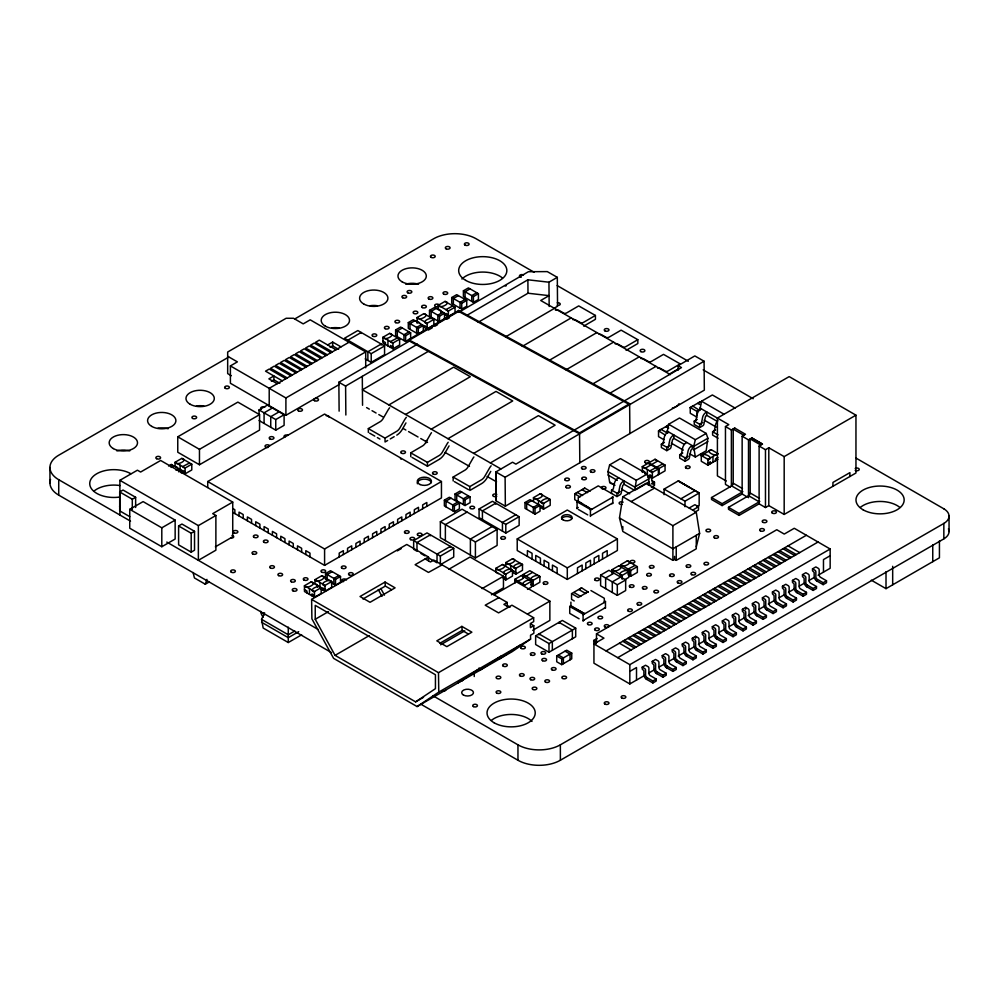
<?xml version="1.0" encoding="UTF-8"?>
<svg xmlns="http://www.w3.org/2000/svg" width="999" height="999" viewBox="0 0 999 999"><rect width="100%" height="100%" fill="white"/><g stroke="black" fill="none" stroke-linecap="round" stroke-linejoin="round"><path stroke-width="1.5" d="M696.278 535.314L696.278 548.813L676.236 560.377L674.562 559.403L672.901 560.364L622.827 531.456L619.48 517.969L622.827 496.765L646.191 483.266L696.266 512.187L699.612 533.391L696.266 546.878M648.301 485.277L648.863 478.846L647.19 474.026L620.479 458.603L609.627 464.872L607.966 471.615L609.627 482.217L614.972 485.302M666.97 433.266L668.643 424.275L679.495 418.007L706.206 433.429L707.866 438.249L706.206 450.774L695.354 457.043L690.009 453.958M618.369 493.806L619.967 485.989A5.245 3.034 -60 0 1 623.026 481.506L624.025 480.894L624.025 484.265L634.677 490.409L636.338 480.294L647.19 474.026M663.099 443.131L664.36 436.95A5.245 3.034 -60 0 1 667.419 432.467L668.431 431.868M668.194 447.902L669.792 440.084A5.245 3.034 -60 0 1 672.851 435.601L673.863 434.99L673.863 438.374L672.514 439.722L670.991 447.227A1.611 0.937 -60 0 1 669.892 448.851L666.783 450.649L661.35 447.515L661.35 444.143L664.385 442.395M681.131 455.369L682.729 447.552A5.245 3.034 -60 0 1 685.789 443.069L686.8 442.47M686.55 458.504L688.149 450.686A5.245 3.034 -60 0 1 691.208 446.203L692.22 445.591L692.22 448.976L690.921 450.212L689.36 457.829A1.611 0.937 -60 0 1 688.249 459.453L685.139 461.251L679.72 458.116L679.72 454.745L682.754 452.997M695.978 420.104L697.252 413.911A5.245 3.034 -60 0 1 700.311 409.428L701.323 408.828M701.073 424.862L702.672 417.045A5.245 3.034 -60 0 1 705.731 412.562L706.743 411.963L706.743 415.334L705.444 416.571L703.883 424.2A1.611 0.937 -60 0 1 702.772 425.811L699.662 427.609L694.243 424.475L694.243 421.103L697.277 419.355M714.347 430.706L715.609 424.513A5.245 3.034 -60 0 1 717.881 420.691M699.862 410.227L701.523 401.236L712.374 394.967L735.089 408.079M706.206 433.429L695.354 439.697L693.681 446.441L695.354 457.043M193.094 572.552L194.43 577.946L205.27 584.215L206.943 579.395M301.648 634.815L288.274 642.532L263.162 628.034L261.563 619.355L264.598 612.787M405.956 422.914L402.397 429.17A11.289 6.556 -60.2 0 1 396.778 435.152M449.063 445.904L444.792 453.396A11.289 6.556 -60.2 0 1 439.697 459.065M490.759 471.391L487.2 477.634A11.289 6.556 -60.2 0 1 481.58 483.628L469.855 490.459L469.817 486.6L453.134 477.06L465.147 470.042A6.568 3.809 -60.2 0 0 467.894 467.12L472.864 458.454A12.962 7.517 -60.2 0 1 473.888 456.955M415.621 701.86L435.439 688.661L435.439 674.75L315.234 605.357L315.234 619.268L335.065 655.356L415.621 701.86L423.539 697.29M428.471 560.864L428.471 557.005L406.768 544.467L311.613 599.412L311.9 618.856L333.604 658.366L417.07 706.555L438.773 692.107L530.594 639.098L530.531 635.202L533.878 633.279L533.766 625.686L530.594 623.863M457.967 682.941L479.67 668.493M501.373 655.956L479.67 670.416L478.946 668.069M498.876 659.328L520.579 644.879M530.594 639.098L512.225 651.623L417.07 706.555M408.579 340.609L458.653 311.413L629.632 404.645L629.632 403.683L458.653 310.452L408.579 339.648L408.579 340.609L579.557 433.841L579.545 432.879L629.632 403.683L629.894 433.554M339.123 411.151L338.861 382.242L408.591 341.583L408.579 339.648L579.545 432.879L579.807 462.762M428.359 330.057L432.317 327.747M434.952 326.211L437.587 324.675M446.815 319.293L449.45 317.757M338.861 382.242L345.604 386.089L417.495 344.168M467.307 315.122L527.884 279.795L548.951 282.205L557.305 277.335L557.554 306.243L553.97 308.329M428.384 351.323L362.412 389.797L500.861 468.918M478.196 322.277L527.996 293.231L549.063 295.642L540.721 300.499L670.379 374.613M388.886 404.92L453.621 367.17L470.317 376.71L405.569 414.46M505.581 336.863L554.47 308.354M368.356 432.455L368.331 428.596L380.344 421.566A6.568 3.809 -60.2 0 0 383.092 418.643L388.062 409.99A12.962 7.517 -60.2 0 1 389.635 407.779M522.277 346.403L571.153 317.907M368.331 428.596L385.027 438.136L397.04 431.106A6.568 3.809 -60.2 0 0 399.787 428.184L404.745 419.53A12.962 7.517 -60.2 0 1 406.331 417.32M583.716 326.136L595.441 319.305L595.404 315.447L583.379 322.44A6.568 3.809 -60.2 0 1 580.619 322.727L575.549 319.917A12.962 7.517 -60.2 0 0 572.764 319.63M387.662 440.472L385.052 441.995L385.027 438.136M390.259 438.948L394.168 436.675M431.281 429.158L496.016 391.408L512.712 400.949L447.977 438.698M549.3 360.327L596.865 332.592M410.764 456.68L410.726 452.834L422.752 445.804A6.568 3.809 -60.2 0 0 425.499 442.882L430.457 434.228A12.962 7.517 -60.2 0 1 431.481 432.717M565.996 369.867L613.561 342.133M410.726 452.834L427.422 462.375L439.448 455.344A6.568 3.809 -60.2 0 0 442.195 452.422L447.152 443.768A12.962 7.517 -60.2 0 1 448.176 442.257M626.123 350.374L637.837 343.531L637.812 339.685L625.786 346.678A6.568 3.809 -60.2 0 1 623.014 346.965L617.956 344.156A12.962 7.517 -60.2 0 0 615.172 343.868M412.05 457.417L427.46 466.221L439.173 459.39M473.688 453.384L538.424 415.634L555.119 425.174L490.372 462.937M593.031 383.791L639.273 356.83M609.715 393.331L655.956 366.371M469.817 486.6L481.843 479.582A6.568 3.809 -60.2 0 0 484.59 476.66L489.547 467.994A12.962 7.517 -60.2 0 1 491.133 465.784M678.121 365.671L694.817 355.931L704.083 361.226L704.332 390.147L505.357 506.181L496.091 500.874L495.841 471.965L512.537 462.225L515.884 464.135L681.468 367.582L678.121 365.671L678.159 370.154M668.518 374.6L678.933 368.531M496.178 500.924L495.929 472.015L505.107 477.26L704.083 361.226M228.671 357.105L58.729 455.219A29.982 17.308 0 0 0 58.729 479.707L58.729 495.129L331.568 652.647M294.755 318.956L433.678 238.749A29.982 17.308 0 0 1 476.086 238.749L534.203 272.302M339.111 384.59L285.901 415.309L230.394 383.266L230.394 365.921L237.387 361.875L227.672 356.268M327.647 344.942L332.655 342.058L340.996 346.878M271.378 381.281L273.888 379.832L279.845 383.279M330.145 347.352L332.655 345.916L338.611 349.35M177.76 436.813L237.862 402.11L259.565 414.647L259.565 430.07L199.463 464.76L177.76 452.235L177.76 436.813L199.463 449.338L259.565 414.647M349.013 342.245L269.206 388.324L269.206 405.669M119.892 515.022L119.892 480.319L137.425 470.192L140.609 472.04L160.652 460.477L232.73 502.085L232.73 536.788L215.372 546.815M382.929 337.25L389.61 333.391L399.625 339.173L399.625 344.955L392.944 348.813L382.929 343.032L382.929 337.25L392.944 343.032L399.625 339.173M395.616 329.92L400.624 327.035L410.639 332.817L410.639 338.599L405.631 341.496L395.616 335.714L395.616 329.92L405.631 335.714L410.639 332.817M408.304 322.602L413.311 319.705L423.326 325.487L423.326 331.268L418.319 334.166L408.304 328.384L408.304 322.602L418.319 328.384L423.326 325.487M417.145 323.276L417.145 317.495L423.826 313.636L433.841 319.418L433.841 325.199L427.172 329.058L424.662 327.61L424.662 325.686L427.172 327.135M429.508 310.364L434.515 307.467L444.53 313.249L444.53 319.031L439.523 321.928L429.508 316.146L429.508 310.364L439.523 316.146L444.53 313.249M440.859 312.475L440.859 310.552L438.349 309.103L438.349 305.257L445.03 301.398L455.044 307.18L455.044 312.962M451.71 297.54L456.718 294.655L466.733 300.437L466.733 306.218L461.725 309.103L451.71 303.321L451.71 297.54L461.725 303.321L466.733 300.437M463.399 290.796L468.406 287.899L478.421 293.681L478.421 299.463L473.414 302.36L463.399 296.578L463.399 290.796L473.414 296.578L478.421 293.681M259.053 414.46L259.053 409.927L267.407 405.107L284.103 414.735L284.103 425.337L275.749 430.157L259.053 420.529M402.297 327.997L397.29 330.894L397.29 336.675M414.985 320.667L409.977 323.564L409.977 329.345M436.176 308.429L431.168 311.326L431.168 317.108M458.379 295.617L453.371 298.501L453.371 304.283M470.067 288.861L465.059 291.758L465.059 297.54M129.783 516.67L119.705 510.864L119.705 491.958L123.052 490.034L135.639 497.302L135.639 507.48M230.394 365.921L285.901 397.964L365.709 351.885L365.709 367.782M168.581 466.021L171.254 464.473L181.269 470.254L181.269 472.952M177.597 469.48L177.597 467.557L175.087 466.108L175.087 462.262L181.768 458.404L191.783 464.185L191.783 469.967L185.102 473.826L180.095 470.929M272.415 407.992L264.073 412.812L264.073 423.414M171.079 467.457L173.751 466.308L171.254 464.473M384.565 345.966L357.854 330.544L344.505 338.249L371.216 353.671L384.565 345.966L384.565 354.633L371.216 362.35L365.197 358.878M408.966 331.855L403.958 334.74L403.958 340.522M421.653 324.525L416.645 327.422L416.645 333.204M442.857 312.287L437.849 315.185L437.849 320.966M465.059 299.463L460.052 302.36L460.052 308.142M476.748 292.719L471.74 295.617L471.74 301.398M417.145 317.495L427.172 323.276L433.841 319.418M438.349 305.257L448.364 311.039L455.044 307.18M176.086 470.354L178.759 468.806L181.269 470.641M279.096 411.85L270.741 416.67L270.741 427.272M178.596 471.803L181.269 470.254M175.087 462.262L185.102 468.044L191.783 464.185M119.705 491.958L132.293 499.225L135.639 497.302M449.7 316.046L453.708 313.736M259.053 409.927L275.749 419.555L284.103 414.735M129.745 509.328L143.107 501.61L175.15 520.117L175.15 539.023L161.801 546.728L129.745 528.221L129.745 509.328L161.801 527.822L175.15 520.117M207.73 487.487L207.73 481.53L324.588 414.061L441.446 481.53L441.446 497.914L324.588 565.372L232.767 512.362M178.609 525.961L181.943 524.038L194.53 531.306L194.53 550.199L191.196 552.135L178.609 544.867L178.609 525.961L191.196 533.229L194.53 531.306M232.73 502.085L212.7 513.661L215.884 515.496L215.884 550.199L198.364 560.314L198.364 525.611L119.892 480.319M198.364 525.611L215.884 515.496M205.27 584.215L209.278 581.905M207.73 481.53L324.588 548.988L441.446 481.53M444.368 500.137L449.375 497.24L459.39 503.021L459.39 508.803L454.383 511.7L444.368 505.919L444.368 500.137L454.383 505.919L459.39 503.021M455.044 493.968L460.052 491.071L470.067 496.853L470.067 502.647L465.059 505.531L455.044 499.75L455.044 493.968L465.059 499.75L470.067 496.853M451.036 498.201L446.029 501.098L446.029 506.88M461.725 492.045L456.718 494.93L456.718 500.711M304.47 585.726L311.139 581.868L321.166 587.649L321.166 593.431L314.485 597.29L304.47 591.508L304.47 585.726L314.485 591.508L321.166 587.649M317.482 586.875L317.482 584.952L314.985 583.503L314.985 579.645L321.666 575.799L331.68 581.58L331.68 587.362L325 591.221L319.992 588.324L319.992 582.542M325.499 579.358L325.499 573.576L330.507 570.691L340.522 576.473L340.522 582.255L335.514 585.139L331.181 582.642M332.18 571.653L327.173 574.537L327.173 580.319M457.717 502.06L452.709 504.957L452.709 510.739M468.406 495.891L463.399 498.788L463.399 504.57M338.861 575.511L333.853 578.396L333.853 584.178M314.985 579.645L325 585.426L331.68 581.58M325.499 573.576L335.514 579.358L340.522 576.473M440.359 521.728L462.062 509.19L497.115 529.433L497.115 545.429L475.412 557.966L440.359 537.724L440.359 521.728L475.412 541.97L497.115 529.433M413.648 540.621L427.01 532.904L453.721 548.326L453.721 557.005L440.359 564.71L440.359 556.043L413.648 540.621L413.648 549.288L416.983 551.223L416.983 542.544L430.344 534.84L430.344 535.801M397.315 550.874L401.311 548.563M467.07 512.087L445.367 524.612L445.367 540.621M479.083 508.966L492.432 501.261L519.143 516.683L519.143 525.349L505.794 533.066L479.083 517.644L479.083 508.966L505.794 524.388L519.143 516.683M294.792 631.018L288.274 634.777L261.563 619.355M315.234 619.268L328.434 611.65M298.701 631.643L288.274 637.674L261.563 622.252M385.065 582.067L360.027 596.515L370.042 602.297L395.08 587.849L385.065 582.067L385.352 586.088L391.608 589.697M428.471 557.005L415.122 564.71L428.471 572.427L442.107 564.885M524.999 502.547L530.007 499.65L540.022 505.432L540.022 511.213L535.014 514.11L524.999 508.329L524.999 502.547L535.014 508.329L540.022 505.432M533.503 501.486L533.503 497.627L540.184 493.768L550.199 499.562L550.199 505.344L543.518 509.19L541.021 507.754L541.021 505.819L543.518 507.267M696.94 417.145L690.259 413.299L690.259 407.517L700.274 401.735L697.777 403.559L700.449 404.72M690.259 407.892L692.769 406.069L699.45 410.302M531.668 500.611L526.66 503.508L526.66 509.29M362.949 599.013L385.352 586.088M440.359 556.043L453.721 548.326M492.107 526.548L470.404 539.073L470.404 555.069M663.885 439.71L658.541 436.625L658.541 430.831L668.556 425.05L666.058 426.885L668.731 428.047M658.541 431.218L661.051 429.395L667.732 433.241M515.809 514.747L502.447 522.465L502.447 531.131M690.259 407.517L696.94 411.363L699.45 409.927M538.349 504.47L533.341 507.367L533.341 513.149M533.503 497.627L543.518 503.409L550.199 499.562M578.746 501.973L574.737 499.65L574.737 493.868L584.752 488.086L590.097 491.171M574.737 494.255L577.247 492.42L582.592 495.504M694.243 421.103L699.662 424.238L702.697 422.49M448.701 569.343L470.067 557.005L503.459 576.273L503.459 587.837L491.433 594.78M661.35 444.143L666.783 447.277L669.805 445.529M726.261 481.006L717.407 475.886L717.407 418.057L789.185 376.611L855.956 415.172L855.956 473.002L784.178 514.435L768.805 505.606L765.471 507.529L759.115 503.858L759.115 446.029L762.449 444.068L751.847 437.949L748.513 439.872L742.145 436.201L742.145 494.03L747.24 496.965M577.072 508.716L577.072 501.773L578.246 501.098L591.608 509.39M618.606 477.759L617.594 478.371A5.245 3.034 -60 0 0 614.535 482.854L613.274 489.035L611.525 490.047L611.525 493.419M577.072 502.347L578.246 501.673L578.246 497.44L598.276 485.876L616.957 496.553L620.067 494.755A1.611 0.937 -60 0 0 621.166 493.131L622.727 485.514L624.025 484.265M642.357 472.377L642.357 466.595L655.044 459.265L665.059 465.047L665.059 470.841L652.372 478.159L647.364 475.274L647.364 469.48M517.22 538.936L567.295 510.027L617.382 538.936L617.382 550.499L567.295 579.42L517.22 550.499L517.22 538.936L567.295 567.857L617.382 538.936M577.072 508.129L578.246 507.455M718.031 438.211L712.599 435.077L712.599 431.705L715.634 429.957M730.194 487.137L725.461 484.39L725.461 426.561L728.795 424.637L717.407 418.057M707.866 438.249L693.681 446.441L666.97 431.019M335.065 655.356L369.23 635.626M642.357 466.595L652.372 472.377L665.059 465.047M611.525 490.047L616.957 493.181L619.979 491.421M577.072 501.773L590.434 509.49L591.608 508.803M693.681 449.812L707.866 441.62M590.434 510.064L612.799 497.152M725.461 426.561L731.38 429.982L734.727 428.059L745.491 434.278L742.145 436.201M742.482 493.843L722.115 505.594L711.513 499.475L711.513 497.552L731.643 485.926A2.223 1.286 -60 0 0 733.216 483.204L733.216 429.12L734.889 428.159M648.863 478.846L634.677 487.037L607.966 471.615M679.72 454.745L685.139 457.879L688.174 456.131M498.289 573.676L495.779 572.227L495.779 568.369L502.46 564.522L512.475 570.304L512.475 576.086L505.794 579.944L503.296 578.496L503.296 576.56L505.794 578.009M505.794 566.445L505.794 562.587L512.475 558.741L522.489 564.522L522.489 570.304L515.809 574.15L513.311 572.714L513.311 570.779L515.809 572.227M590.434 515.846L612.799 502.934M635.963 489.672L648.863 482.217M651.448 483.866L654.482 482.105L654.482 485.489L651.373 487.275M701.286 455.507L711.3 449.725L717.981 453.583L707.954 459.365L701.286 455.507L701.286 461.288L707.954 465.147L717.981 459.365M701.286 455.894C703.046 451.623 715.409 458.341 707.954 459.752M631.168 501.573L654.532 488.086M495.779 568.369L505.794 574.15L512.475 570.304M505.794 562.587L515.809 568.369L522.489 564.522M482.092 588.611L503.459 576.273M717.981 453.971C715.896 457.392 704.108 451.011 711.3 449.725M707.954 463.224L710.464 461.775L710.464 463.698M717.981 457.442L715.471 458.878L715.471 460.814M664.085 494.68L664.085 489.11L678.259 480.906L699.163 492.994L699.163 505.531L697.04 506.755M514.81 583.216L514.81 579.358L521.49 575.511L531.505 581.293L531.505 587.075L527.497 589.385M523.151 578.396L523.151 574.537L529.832 570.691L539.847 576.473L539.847 582.255L533.179 586.113L530.669 584.665M494.08 594.805L516.483 581.868L549.862 601.148L549.862 620.416L532.729 630.307M514.81 579.358L524.825 585.139L531.505 581.293M523.151 574.537L533.179 580.319L539.847 576.473M759.115 446.029L765.471 449.7L768.805 447.777L784.178 456.605L855.956 415.172M680.881 498.801L695.054 490.621M461.863 626.398L436.825 640.859L446.84 646.64L471.878 632.18L461.863 626.398L462.15 630.419L468.406 634.028M507.217 606.318L507.217 602.472L503.883 604.395L508.603 607.117M664.085 489.11L685.002 501.186L699.163 492.994L678.259 480.919L688.686 486.95M439.735 643.356L462.15 630.419M440.621 644.78L464.747 630.844M689.248 507.967L694.917 504.695L698.488 506.755L698.488 510.039L695.092 512M692.819 510.027L698.488 506.755M622.827 496.765L672.901 525.674L696.266 512.187M527.46 614.073L549.862 601.148M711.513 497.552L722.115 503.671L742.245 492.045A2.223 1.286 -60 0 0 742.844 491.558M600.611 575.124L608.965 570.304L625.661 579.944L625.661 590.546L617.307 595.354L600.611 585.726L600.611 575.124L617.307 584.752L625.661 579.944M612.137 573.476L612.137 569.63L618.818 565.771L628.833 571.553L628.833 577.335L624.825 579.645M620.654 567.407L620.654 564.71L627.322 560.851L637.35 566.633L637.35 572.427L630.669 576.273L628.159 574.825L628.159 572.902L630.669 574.35M574.238 600.948L571.565 599.412L571.565 593.631L581.58 587.837L588.261 592.082M311.613 599.412L438.486 672.664L533.641 617.719L533.703 621.615L530.369 623.538L530.419 627.622L533.766 625.686M613.973 573.189L605.631 578.009L605.631 588.611M759.44 503.633L739.073 515.384L728.483 509.265L728.483 507.342L748.613 495.716A2.223 1.286 -60 0 0 750.174 492.994L750.174 438.911L760.776 445.03M571.565 593.631L578.246 597.477L588.261 591.695M612.137 569.63L622.152 575.412L628.833 571.553M620.654 564.71L630.669 570.491L637.35 566.633M579.083 618.781L569.73 613.386L569.73 606.443L570.904 605.769L584.253 613.486L570.904 606.343L569.73 607.017M620.654 577.047L612.3 581.868L612.3 592.469M699.612 533.391L672.901 548.813L619.48 517.969M728.483 507.342L739.073 513.461L759.215 501.835A2.223 1.286 -60 0 0 759.814 501.361M535.639 635.851L562.35 620.429L575.711 628.146L575.711 636.813L549 652.235L535.639 644.53L535.639 635.851L549 643.556L575.711 628.146M569.73 606.443L583.091 614.16L584.253 613.486M604.295 601.91L605.456 601.236L605.456 608.179L604.295 608.279M583.091 614.735L605.456 601.823M583.091 620.516L605.456 607.604M556.718 655.981L566.733 650.199L571.74 653.096L571.74 658.878L561.725 664.66L556.718 661.763L556.718 655.981L561.725 658.878L571.74 653.096M596.478 642.732L596.478 633.841L776.772 529.745L784.252 534.065L794.267 528.284L830.157 549L830.157 568.281L818.106 575.237M596.153 643.793L593.718 642.382L593.718 640.446L597.052 638.523M644.58 675.424L629.832 683.94L593.943 663.211L593.943 643.93L603.958 638.149L596.478 633.841M606.043 650.923L806.368 535.264M617.732 657.667L818.056 542.007M593.943 643.93L629.832 664.66L830.157 549M629.832 671.39L636.513 667.532L636.513 680.082M830.157 555.731L823.476 559.59L823.476 572.127M646.778 679.42L646.053 678.97A3.684 2.123 60 0 1 643.893 674.762L643.868 670.741L642.22 669.08L642.22 667.157L645.566 665.222L647.976 666.62A1.311 0.762 60 0 1 648.9 668.231L648.9 673.164A2.11 1.224 60 0 0 650.024 675.486L656.231 679.095L656.231 681.018L652.896 682.954L646.278 679.133M656.793 673.638L656.068 673.189A3.684 2.123 60 0 1 653.908 668.98L653.883 664.959L652.247 663.299L652.247 661.375L655.581 659.44L657.991 660.839A1.311 0.762 60 0 1 658.915 662.437L658.915 667.382A2.11 1.224 60 0 0 660.039 669.705L666.246 673.314L666.246 675.237L662.911 677.172L656.293 673.351M666.808 667.856L666.083 667.407A3.684 2.123 60 0 1 663.923 663.199L663.898 659.178L662.262 657.517L662.262 655.581L665.596 653.658L668.006 655.057A1.311 0.762 60 0 1 668.93 656.655L668.93 661.6A2.11 1.224 60 0 0 670.054 663.923L676.261 667.532L676.261 669.455L672.926 671.378L666.308 667.569M676.822 662.075L676.098 661.625A3.684 2.123 60 0 1 673.938 657.417L673.913 653.396L672.277 651.735L672.277 649.8L675.611 647.876L678.021 649.263A1.311 0.762 60 0 1 678.958 650.873L678.958 655.819A2.11 1.224 60 0 0 680.069 658.141L686.276 661.75L686.276 663.673L682.941 665.596L676.323 661.788M686.85 656.293L686.113 655.844A3.684 2.123 60 0 1 683.965 651.635L683.928 647.614L682.292 645.953L682.292 644.018L685.626 642.095L688.036 643.481A1.311 0.762 60 0 1 688.973 645.092L688.973 650.037A2.11 1.224 60 0 0 690.084 652.347L696.291 655.968L696.291 657.891L692.956 659.815L686.338 656.006M696.865 650.511L696.141 650.062A3.684 2.123 60 0 1 693.98 645.854L693.943 641.833L692.307 640.172L692.307 638.236L695.641 636.313L698.051 637.699A1.311 0.762 60 0 1 698.988 639.31L698.988 644.255A2.11 1.224 60 0 0 700.099 646.565L706.318 650.174L706.318 652.11L702.971 654.033L696.365 650.212M706.88 644.717L706.156 644.28A3.684 2.123 60 0 1 703.995 640.072L703.97 636.051L702.322 634.377L702.322 632.454L705.656 630.531L708.066 631.917A1.311 0.762 60 0 1 709.003 633.528L709.003 638.473A2.11 1.224 60 0 0 710.127 640.784L716.333 644.392L716.333 646.328L712.986 648.251L706.38 644.43M716.895 638.935L716.171 638.498A3.684 2.123 60 0 1 714.01 634.29L713.985 630.257L712.337 628.596L712.337 626.673L715.684 624.75L718.094 626.136A1.311 0.762 60 0 1 719.018 627.747L719.018 632.679A2.11 1.224 60 0 0 720.142 635.002L726.348 638.611L726.348 640.546L723.001 642.469L716.395 638.648M726.91 633.154L726.186 632.717A3.684 2.123 60 0 1 724.025 628.508L724 624.475L722.352 622.814L722.352 620.891L725.699 618.968L728.109 620.354A1.311 0.762 60 0 1 729.033 621.965L729.033 626.897A2.11 1.224 60 0 0 730.157 629.22L736.363 632.829L736.363 634.765L733.029 636.688L726.41 632.866M736.925 627.372L736.201 626.922A3.684 2.123 60 0 1 734.04 622.727L734.015 618.693L732.367 617.032L732.367 615.109L735.714 613.174L738.124 614.572A1.311 0.762 60 0 1 739.048 616.183L739.048 621.116A2.11 1.224 60 0 0 740.172 623.438L746.378 627.047L746.378 628.97L743.044 630.906L736.425 627.085M746.94 621.59L746.216 621.141A3.684 2.123 60 0 1 744.055 616.932L744.03 612.911L742.394 611.251L742.394 609.328L745.729 607.392L748.139 608.791A1.311 0.762 60 0 1 749.063 610.401L749.063 615.334A2.11 1.224 60 0 0 750.187 617.657L756.393 621.266L756.393 623.189L753.059 625.124L746.44 621.303M756.955 615.809L756.231 615.359A3.684 2.123 60 0 1 754.07 611.151L754.045 607.13L752.409 605.469L752.409 603.546L755.744 601.61L758.154 603.009A1.311 0.762 60 0 1 759.078 604.62L759.078 609.552A2.11 1.224 60 0 0 760.202 611.875L766.408 615.484L766.408 617.407L763.074 619.343L756.455 615.521M766.97 610.027L766.245 609.577A3.684 2.123 60 0 1 764.085 605.369L764.06 601.348L762.424 599.687L762.424 597.764L765.758 595.829L768.169 597.227A1.311 0.762 60 0 1 769.105 598.826L769.105 603.771A2.11 1.224 60 0 0 770.217 606.093L776.423 609.702L776.423 611.625L773.089 613.561L766.47 609.74M776.997 604.245L776.26 603.796A3.684 2.123 60 0 1 774.113 599.587L774.075 595.566L772.439 593.906L772.439 591.97L775.773 590.047L778.184 591.433A1.311 0.762 60 0 1 779.12 593.044L779.12 597.989A2.11 1.224 60 0 0 780.231 600.312L786.438 603.92L786.438 605.844L783.104 607.767L776.485 603.958M787.012 598.463L786.288 598.014A3.684 2.123 60 0 1 784.128 593.806L784.09 589.785L782.454 588.124L782.454 586.188L785.788 584.265L788.199 585.651A1.311 0.762 60 0 1 789.135 587.262L789.135 592.207A2.11 1.224 60 0 0 790.246 594.53L796.465 598.139L796.465 600.062L793.119 601.985L786.513 598.176M797.027 592.682L796.303 592.232A3.684 2.123 60 0 1 794.143 588.024L794.118 584.003L792.469 582.342L792.469 580.407L795.803 578.483L798.213 579.87A1.311 0.762 60 0 1 799.15 581.48L799.15 586.425A2.11 1.224 60 0 0 800.274 588.736L806.48 592.357L806.48 594.28L803.134 596.203L796.528 592.382M807.042 586.888L806.318 586.45A3.684 2.123 60 0 1 804.158 582.242L804.133 578.221L802.484 576.56L802.484 574.625L805.831 572.702L808.241 574.088A1.311 0.762 60 0 1 809.165 575.699L809.165 580.644A2.11 1.224 60 0 0 810.289 582.954L816.495 586.563L816.495 588.498L813.149 590.421L806.543 586.6M817.057 581.106L816.333 580.669A3.684 2.123 60 0 1 814.173 576.46L814.148 572.427L812.499 570.766L812.499 568.843L815.846 566.92L818.256 568.306A1.311 0.762 60 0 1 819.18 569.917L819.18 574.862A2.11 1.224 60 0 0 820.304 577.172L826.51 580.781L826.51 582.717L823.176 584.64L816.558 580.819M648.613 673.089L655.344 669.205M659.377 666.882L664.76 663.773M668.793 661.438L674.175 658.329M678.209 656.006L684.939 652.122M688.973 649.787L694.355 646.69M698.388 644.355L705.107 640.471M709.14 638.149L714.522 635.039M718.556 632.704L725.286 628.821M729.32 626.498L734.702 623.388M738.736 621.053L744.118 617.956M748.151 615.621L754.882 611.738M758.915 609.415L764.297 606.306M768.331 603.97L775.062 600.087M779.095 597.764L784.477 594.655M788.511 592.32L795.229 588.436M799.275 586.113L804.645 583.004M808.691 580.669L814.06 577.572M646.803 677.509L652.896 681.018L656.231 679.095M656.818 671.728L662.911 675.237L666.246 673.314M666.845 665.946L672.926 669.455L676.261 667.532M676.86 660.164L682.941 663.673L686.276 661.75M682.292 644.018L684.702 645.416A1.311 0.762 60 0 1 685.626 647.027L685.626 651.96A2.11 1.224 60 0 0 686.75 654.283L692.956 657.891L696.291 655.968M696.89 648.588L702.971 652.11L706.318 650.174M706.905 642.807L712.986 646.328L716.333 644.392M716.92 637.025L723.001 640.546L726.348 638.611M726.935 631.243L733.029 634.765L736.363 632.829M736.95 625.461L743.044 628.97L746.378 627.047M746.965 619.68L753.059 623.189L756.393 621.266M752.409 603.546L754.819 604.932A1.311 0.762 60 0 1 755.744 606.543L755.744 611.475A2.11 1.224 60 0 0 756.867 613.798L763.074 617.407L766.408 615.484M762.424 597.764L764.834 599.15A1.311 0.762 60 0 1 765.758 600.761L765.758 605.694A2.11 1.224 60 0 0 766.882 608.016L773.089 611.625L776.423 609.702M772.439 591.97L774.849 593.369A1.311 0.762 60 0 1 775.773 594.979L775.773 599.912A2.11 1.224 60 0 0 776.897 602.235L783.104 605.844L786.438 603.92M787.037 596.553L793.119 600.062L796.465 598.139M797.052 590.771L803.134 594.28L806.48 592.357M807.067 584.977L813.149 588.498L816.495 586.563M812.499 568.843L814.909 570.229A1.311 0.762 60 0 1 815.846 571.84L815.846 576.785A2.11 1.224 60 0 0 816.957 579.108L823.176 582.717L826.51 580.781M432.867 695.704L517.981 744.842A29.982 17.308 0 0 0 560.352 744.829L943.843 523.464L943.843 538.886L560.352 760.251A29.982 17.308 0 0 1 517.957 760.251L420.704 704.108M871.315 580.182L886.013 588.661L939.435 557.817L939.435 540.859M498.876 597.652L485.227 605.194L498.588 612.899L511.938 605.194L533.641 617.719M648.089 477.609L648.413 477.447A5.245 3.034 -60 0 1 651.473 478.396L653.071 484.365M943.843 523.464L943.78 523.464A17.994 10.39 0 0 0 943.78 508.778M807.592 585.289L806.942 584.89A2.11 1.224 60 0 1 805.831 582.567L805.831 577.622A1.311 0.762 60 0 0 804.894 576.023L802.484 574.625M797.577 591.071L796.927 590.671A2.11 1.224 60 0 1 795.803 588.349L795.803 583.416A1.311 0.762 60 0 0 794.879 581.805L792.469 580.407M787.562 596.853L786.912 596.453A2.11 1.224 60 0 1 785.788 594.13L785.788 589.198A1.311 0.762 60 0 0 784.864 587.587L782.454 586.188M747.502 619.979L746.852 619.58A2.11 1.224 60 0 1 745.729 617.27L745.729 612.325A1.311 0.762 60 0 0 744.804 610.714L742.394 609.328M737.487 625.774L736.837 625.362A2.11 1.224 60 0 1 735.714 623.051L735.714 618.106A1.311 0.762 60 0 0 734.777 616.495L732.367 615.109M727.472 631.555L726.81 631.143A2.11 1.224 60 0 1 725.699 628.833L725.699 623.888A1.311 0.762 60 0 0 724.762 622.277L722.352 620.891M717.444 637.337L716.795 636.937A2.11 1.224 60 0 1 715.684 634.615L715.684 629.67A1.311 0.762 60 0 0 714.747 628.059L712.337 626.673M707.429 643.119L706.78 642.719A2.11 1.224 60 0 1 705.656 640.396L705.656 635.451A1.311 0.762 60 0 0 704.732 633.841L702.322 632.454M697.414 648.9L696.765 648.501A2.11 1.224 60 0 1 695.641 646.178L695.641 641.233A1.311 0.762 60 0 0 694.717 639.635L692.307 638.236M687.399 654.682L686.75 654.283M677.384 660.464L676.735 660.064A2.11 1.224 60 0 1 675.611 657.742L675.611 652.809A1.311 0.762 60 0 0 674.687 651.198L672.277 649.8M667.369 666.246L666.72 665.846A2.11 1.224 60 0 1 665.596 663.523L665.596 658.591A1.311 0.762 60 0 0 664.672 656.98L662.262 655.581M657.354 672.027L656.705 671.628A2.11 1.224 60 0 1 655.581 669.305L655.581 664.372A1.311 0.762 60 0 0 654.657 662.762L652.247 661.375M647.34 677.809L646.69 677.409A2.11 1.224 60 0 1 645.566 675.087L645.566 670.154A1.311 0.762 60 0 0 644.63 668.543L642.22 667.157M557.305 277.335L547.277 271.603L528.396 271.716L458.666 312.375L458.653 310.452L458.653 311.413M595.404 315.447L578.708 305.906L566.695 312.899A6.568 3.809 -60.2 0 1 563.923 313.187L558.866 310.377A12.962 7.517 -60.2 0 0 555.456 310.202M637.812 339.685L621.116 330.145L609.09 337.138A6.568 3.809 -60.2 0 1 606.318 337.425L601.261 334.615A12.962 7.517 -60.2 0 0 599.075 334.265M366.608 407.592L369.318 409.14M372.028 410.689L376.086 413.012M378.796 414.56L382.854 416.87M403.159 428.484L405.869 430.032M408.566 431.58L418.044 436.988M420.754 438.536L427.522 442.407M445.117 452.46L469.48 466.383M487.075 476.448L496.553 481.855M369.642 433.179L374.787 436.113M377.347 437.587L379.92 439.061M454.445 481.655L468.568 489.722M557.18 285.577L688.299 361.276M703.171 369.855L753.184 398.738M855.918 458.042L943.843 508.803M701.523 401.236L724.238 414.348M699.862 407.979L717.157 417.969M733.216 429.12L743.818 435.239M706.393 415.134L717.157 421.341M704.195 420.129L716.221 427.072M712.599 431.705L718.031 434.84M668.643 424.275L695.354 439.697M673.513 438.161L684.265 444.38M700.774 453.908L703.009 455.194M658.541 430.831L665.222 435.077M438.349 305.632C440.434 309.066 452.222 302.685 445.03 301.398M448.364 311.426L445.866 309.59L452.547 306.119M671.316 443.169L683.328 450.099M448.364 314.885L445.866 313.449L445.866 315.372L448.364 316.82L448.364 311.039M733.216 483.204L742.494 488.561M750.174 492.994L759.452 498.351M731.643 485.926L742.245 492.045M748.613 495.716L759.215 501.835M433.841 319.805C432.08 315.522 419.717 322.252 427.172 323.664M417.145 317.882C419.23 321.303 431.019 314.922 423.826 313.636M417.145 321.353L419.655 322.789M788.011 545.866L799.687 552.609M784.665 547.802L796.353 554.545M642.357 466.983L644.855 468.431L657.542 461.101L655.044 459.265M652.372 472.764L649.862 470.929L662.549 463.998M783.004 548.763L794.68 555.506M642.357 470.454L644.855 471.89L644.855 473.826M652.372 476.236L649.862 474.787L649.862 476.71M779.657 550.686L791.345 557.43M777.996 551.648L789.672 558.404M652.31 480.856L654.482 482.105M774.65 553.583L786.338 560.327M772.976 554.545L784.665 561.288M769.642 556.468L781.33 563.211M609.627 464.872L636.338 480.294M767.969 557.43L779.657 564.185M382.929 337.637C385.002 341.059 396.79 334.677 389.61 333.391M392.944 343.419L390.434 341.583L397.115 338.112M764.635 559.365L776.323 566.108M762.961 560.327L774.65 567.07M382.929 341.109L385.427 342.557L385.427 344.48M392.944 346.89L390.434 345.442L390.434 347.365M759.627 562.25L771.315 569.005M607.966 474.987L617.307 480.394M757.954 563.211L769.642 569.967M754.62 565.147L766.308 571.89M621.653 489.16L629.67 493.793M752.946 566.108L764.635 572.852M749.612 568.031L761.3 574.787M747.939 569.005L759.627 575.749M365.709 351.885L310.202 319.83L303.209 323.876L293.494 318.269L286.151 318.269L227.672 352.023L227.672 373.614L231.318 375.724M744.605 570.928L756.293 577.672M742.931 571.89L754.62 578.633M739.597 573.813L751.285 580.569M737.924 574.787L749.612 581.53M734.59 576.71L746.265 583.453M587.599 492.619L582.255 489.922L584.752 488.086M732.916 577.672L744.605 584.415M335.989 349.762L319.293 340.135L315.622 342.245L332.317 351.885M729.582 579.607L741.258 586.351M727.909 580.569L739.597 587.312M330.981 352.659L314.285 343.019L310.614 345.142L327.31 354.782M574.737 493.868L580.082 496.953M724.575 582.492L736.251 589.235M722.901 583.453L734.59 590.209M325.974 355.544L309.278 345.916L305.607 348.027L322.302 357.667M579.557 502.435L582.167 503.946M586.088 506.206L588.648 507.679M719.567 585.389L731.243 592.132M717.894 586.351L729.582 593.094M320.966 358.441L304.27 348.801L300.599 350.924L317.295 360.564M578.409 509.49L587.762 514.885M714.547 588.274L726.236 595.017M712.886 589.235L724.575 595.991M315.959 361.338L299.263 351.698L295.592 353.821L312.287 363.449M709.54 591.171L721.228 597.914M550.199 499.937C548.439 495.666 536.076 502.385 543.518 503.796M707.879 592.132L719.567 598.876M310.951 364.223L294.255 354.583L290.584 356.705L307.28 366.346M704.532 594.055L716.221 600.811M702.871 595.017L714.547 601.773M533.503 498.014C535.589 501.436 547.377 495.054 540.184 493.768M305.944 367.12L289.248 357.48L285.577 359.603L302.26 369.23M699.525 596.952L711.213 603.696M697.864 597.914L709.54 604.657M300.936 370.005L284.24 360.364L280.569 362.487L297.252 372.127M694.517 599.837L706.206 606.593M692.856 600.811L704.532 607.554M295.916 372.902L279.233 363.261L275.562 365.384L292.245 375.025M689.51 602.734L701.198 609.477M687.849 603.696L699.525 610.439M620.654 565.097C622.727 568.518 634.515 562.137 627.322 560.851M630.669 570.879L628.159 569.043L634.84 565.584M290.909 375.786L274.226 366.146L270.542 368.269L287.237 377.909M628.833 571.94C627.06 567.657 614.71 574.388 622.152 575.799M684.502 605.619L696.191 612.375M682.829 606.593L694.517 613.336M285.901 378.683L269.218 369.043L265.534 371.166L282.23 380.806M679.495 608.516L691.183 615.259M612.137 570.017C614.21 573.438 625.998 567.057 618.818 565.771M677.821 609.477L689.51 616.221M674.487 611.413L686.176 618.156M277.223 383.691L268.881 378.871L273.888 375.986L273.888 379.832M672.814 612.375L684.502 619.118M669.48 614.298L681.168 621.041M667.807 615.259L679.495 622.015M664.472 617.195L676.161 623.938M662.799 618.156L674.487 624.899M659.465 620.079L671.153 626.823M657.792 621.041L669.48 627.797M654.457 622.976L666.146 629.72M652.784 623.938L664.472 630.681M590.933 590.546L604.295 598.251L604.295 602.497M649.45 625.861L661.138 632.617M647.777 626.823L659.465 633.578M644.442 628.758L656.118 635.501M642.769 629.72L654.457 636.463M639.435 631.643L651.111 638.398M522.489 564.91C520.716 560.626 508.366 567.357 515.809 568.756M637.762 632.617L649.45 639.36M539.847 576.86C538.086 572.577 525.724 579.308 533.179 580.706M634.427 634.54L646.103 641.283M632.754 635.501L644.442 642.245M505.794 562.974C507.867 566.396 519.667 560.027 512.475 558.741M523.151 574.924L525.661 576.373L532.342 572.514M629.42 637.424L641.096 644.18M512.475 570.691C510.701 566.408 498.351 573.139 505.794 574.537M531.505 581.668C529.108 576.873 518.069 585.039 524.825 585.139M627.747 638.398L639.435 645.142M530.669 582.729L533.179 584.178M624.4 640.322L636.088 647.065M622.739 641.283L634.427 648.026M495.779 568.756C497.852 572.19 509.64 565.809 502.46 564.522M514.81 579.745C516.883 583.166 528.671 576.785 521.49 575.511M619.392 643.219L631.081 649.962M593.718 640.446L597.052 642.382M507.217 602.472L433.766 560.064L430.432 561.987L425.137 558.928M420.991 553.533L425 555.844M427.672 557.392L437.025 562.787L437.025 554.108L450.374 546.403L450.374 547.365M507.467 605.581L510.139 607.117M565.059 651.161L570.067 654.058L570.067 659.839M558.379 655.019L563.386 657.916L563.386 663.698M175.087 462.637C177.16 466.071 188.961 459.69 181.768 458.404M185.102 468.431L182.605 466.595L189.273 463.124M185.102 471.89L182.605 470.454L182.605 472.377M232.767 508.516L234.852 509.715L234.852 513.573M331.68 581.967C329.907 577.684 317.557 584.415 325 585.814M314.985 580.032C317.058 583.466 328.846 577.085 321.666 575.799M325 589.285L322.502 587.837L322.502 589.772M321.166 588.036C319.393 583.753 307.043 590.484 314.485 591.895M304.47 586.113C306.543 589.535 318.331 583.154 311.139 581.868M304.47 589.572L306.968 591.021L306.968 592.956M314.485 595.354L311.975 593.918L311.975 595.841M560.352 744.829L560.389 760.264M58.729 479.707L130.532 521.153M166.783 542.082L318.057 629.42M751.847 437.949L762.449 444.105M380.781 588.473L384.453 595.154M378.246 589.522L381.98 596.341M648.763 481.268L649.887 485.514M260.727 611.263L260.764 611.813A5.907 3.409 60 0 0 263.299 617.107M438.486 672.664L438.773 692.107M548.951 282.205L549.163 306.468M527.884 279.795L527.996 293.231M505.107 477.26L505.357 506.181M453.134 477.06L453.159 480.919M427.422 462.375L427.46 466.221M362.3 376.361L362.55 405.269M345.604 386.089L345.854 415.01M949.05 516.121L949.05 531.543M932.754 544.705L932.754 561.675M892.681 566.296L892.681 584.802M886.013 571.69L886.013 588.661M849.899 476.498L849.899 472.639L832.941 482.43L832.941 486.288M823.176 582.717L823.176 584.64M813.149 588.498L813.149 590.421M803.134 594.28L803.134 596.203M793.119 600.062L793.119 601.985M784.178 456.605L784.178 514.435M783.104 605.844L783.104 607.767M773.089 611.625L773.089 613.561M768.805 447.777L768.805 505.606M765.471 449.7L765.471 507.529M763.074 617.407L763.074 619.343M753.059 623.189L753.059 625.124M748.513 439.872L748.513 497.702M745.729 607.392L745.729 609.328M743.044 628.97L743.044 630.906M739.073 513.461L739.073 515.384M733.029 634.765L733.029 636.688M731.38 429.982L731.38 486.288M723.001 640.546L723.001 642.469M722.115 503.671L722.115 505.594M712.961 456.468L712.961 462.262M712.986 646.328L712.986 648.251M707.954 459.365L707.954 465.147M702.971 652.11L702.971 654.033M699.662 424.238L699.662 427.609M696.94 411.363L696.94 415.222M695.641 636.313L695.641 638.236M692.956 657.891L692.956 659.815M685.139 457.879L685.139 461.251M685.002 501.186L685.002 506.743M682.941 663.673L682.941 665.596M676.236 546.878L676.236 560.377M674.562 556.406L674.562 559.403M672.901 525.674L672.901 560.364M672.926 669.455L672.926 671.378M666.783 447.277L666.783 450.649M662.911 675.237L662.911 677.172M659.04 474.3L659.04 468.519L649.025 463.124M658.378 474.687L658.378 468.906L648.363 463.511M652.896 681.018L652.896 682.954M652.372 472.377L652.372 478.159M630.669 570.491L630.669 576.273M629.832 664.66L629.832 683.94M622.814 526.535L622.814 529.532M622.152 575.412L622.152 579.27M617.307 584.752L617.307 595.354M616.957 493.181L616.957 496.553M611.638 497.827L612.799 496.565L612.799 503.508L611.638 503.608M607.192 556.381L607.192 550.599L602.522 553.296L602.522 559.078M598.851 561.201L598.851 555.419L594.168 558.116L594.168 563.898M590.434 509.49L590.434 516.421M590.496 566.021L590.496 560.239L585.826 562.937L585.826 568.718M585.764 593.531L579.083 589.672L581.58 587.837M584.253 619.842L583.091 621.091L583.091 614.16M582.155 570.841L582.155 565.059L577.484 567.757L577.484 573.538M580.756 596.415L574.075 592.569M572.377 638.748L572.377 630.069L559.015 622.352L559.015 623.326M570.904 602.11L570.904 606.343M567.295 567.857L567.295 579.42M561.725 658.878L561.725 664.66M557.117 573.538L557.117 567.757L552.435 565.059L552.435 570.841M552.335 650.312L552.335 641.633L538.985 633.928L538.985 634.889M549 643.556L549 652.235M548.763 568.718L548.763 562.937L544.093 560.239L544.093 566.021M543.518 503.409L543.518 509.19M540.422 563.898L540.422 558.116L535.739 555.419L535.739 561.201M538.511 500.524L538.511 504.857M535.014 508.329L535.014 514.11M533.179 580.319L533.179 586.113M532.067 559.078L532.067 553.296L527.397 550.599L527.397 556.381M517.957 744.829L517.957 760.251M515.809 568.369L515.809 574.15M510.801 565.484L510.801 569.817M505.794 524.388L505.794 533.066M505.794 574.15L505.794 579.944M495.766 504.145L495.766 503.184L482.417 510.901L482.417 519.567M475.412 541.97L475.412 557.966M474.25 673.551L474.25 676.523M473.414 296.578L473.414 302.36M465.059 499.75L465.059 505.531M461.725 303.321L461.725 309.103M454.383 505.919L454.383 511.7M439.523 316.146L439.523 321.928M427.172 323.276L427.172 329.058M426.835 506.343L426.835 502.485L422.664 504.895L422.664 508.753M418.494 511.163L418.494 507.305L414.323 509.715L414.323 513.573M418.319 328.384L418.319 334.166M410.139 515.984L410.139 512.125L405.969 514.535L405.969 518.394M405.631 335.714L405.631 341.496M401.798 520.804L401.798 516.945L397.627 519.355L397.627 523.214M393.444 525.624L393.444 521.765L389.273 524.175L389.273 528.034M392.944 343.032L392.944 348.813M387.937 340.147L387.937 345.929M385.102 530.444L385.102 526.585L380.931 528.995L380.931 532.854M381.231 345.005L381.231 344.031L367.869 351.748L367.869 360.414M376.76 535.252L376.76 531.406L372.577 533.816L372.577 537.662M371.216 353.671L371.216 362.35M368.406 540.072L368.406 536.226L364.235 538.636L364.235 542.482M361.201 333.429L361.201 332.467L347.839 340.184L347.839 341.146M360.065 544.892L360.065 541.046L355.894 543.456L355.894 547.302M351.71 549.712L351.71 545.854L347.54 548.264L347.54 552.122M343.369 554.532L343.369 550.674L339.198 553.084L339.198 556.942M335.514 579.358L335.514 585.139M332.655 342.058L332.655 345.916M325 585.426L325 591.221M324.588 548.988L324.588 565.372M314.485 591.508L314.485 597.29M309.977 556.942L309.977 553.084L305.806 550.674L305.806 554.532M309.478 588.611L309.478 594.393M301.636 552.122L301.636 548.264L297.465 545.854L297.465 549.712M293.281 547.302L293.281 543.456L289.111 541.046L289.111 544.892M288.274 627.147L288.274 642.532M285.901 397.964L285.901 415.309M284.94 542.482L284.94 538.636L280.769 536.226L280.769 540.072M276.598 537.662L276.598 533.816L272.415 531.406L272.415 535.252M275.749 419.555L275.749 430.157M268.244 532.854L268.244 528.995L264.073 526.585L264.073 530.444M259.902 528.034L259.902 524.175L255.719 521.765L255.719 525.624M251.548 523.214L251.548 519.355L247.377 516.945L247.377 520.804M243.207 518.394L243.207 514.535L239.036 512.125L239.036 515.984M199.463 449.338L199.463 464.76M191.196 533.229L191.196 552.135M185.102 468.044L185.102 473.826M180.095 465.147L180.095 469.48M161.801 527.822L161.801 546.728M132.293 499.225L132.293 509.403M49.95 467.457L49.95 482.879M120.055 496.99A24.076 13.899 0 0 1 90.559 479.957A24.076 13.899 0 0 1 130.844 473.726M679.008 403.708A11.326 6.543 0 0 1 672.377 408.067M284.765 437.3A2.36 1.361 0 0 1 284.765 435.364A2.36 1.361 0 0 1 288.112 435.364M400.462 458.591A2.36 1.361 0 0 1 401.074 459.203M326.223 415.734A2.36 1.361 0 0 1 329.121 417.407M261.401 409.153A2.36 1.361 0 0 1 261.401 407.217A2.36 1.361 0 0 1 264.735 407.217M231.955 535.439A2.36 1.361 0 0 1 233.629 537.112A2.36 1.361 0 0 1 230.732 538.074M120.33 507.367A2.36 1.361 0 0 1 120.33 505.432M268.019 447.477A2.36 1.361 0 0 1 265.122 446.516A2.36 1.361 0 0 1 266.795 444.842A2.36 1.361 0 0 1 269.693 445.804M496.778 496.278A2.36 1.361 0 0 1 493.444 496.278A2.36 1.361 0 0 1 493.444 494.355A2.36 1.361 0 0 1 496.778 494.355M855.194 468.431A2.36 1.361 0 0 1 858.541 468.431A2.36 1.361 0 0 1 858.541 470.354A2.36 1.361 0 0 1 855.194 470.354M462.674 680.331A2.36 1.361 0 0 1 458.716 680.943M445.804 690.072A2.36 1.361 0 0 1 441.858 690.684M521.216 277.272A2.36 1.361 0 0 1 519.78 275.274A2.36 1.361 0 0 1 523.488 274.987M505.294 286.076A2.36 1.361 0 0 1 506.356 285.714M343.581 581.643A2.36 1.361 0 0 1 342.532 579.358A2.36 1.361 0 0 1 346.478 579.969M557.267 302.784A2.36 1.361 0 0 1 560.239 304.096A2.36 1.361 0 0 1 557.267 305.407M622.09 504.445A2.36 1.361 0 0 1 619.205 502.772A2.36 1.361 0 0 1 623.151 502.16M612.749 483.616A2.36 1.361 0 0 1 609.852 481.955M601.336 488.149A2.36 1.361 0 0 1 603.833 486.438A2.36 1.361 0 0 1 605.756 488.374A2.36 1.361 0 0 1 601.947 488.761M439.298 305.794A2.36 1.361 0 0 1 435.664 306.556A2.36 1.361 0 0 1 435.664 304.333A2.36 1.361 0 0 1 439.298 305.095M426.336 442.694A2.36 1.361 0 0 1 427.385 440.409M948.438 528.846A17.994 10.39 0 0 1 943.78 538.886M58.729 495.129A29.982 17.308 0 0 1 50.524 479.508M94.118 490.984A24.076 13.899 0 0 1 120.055 485.551M461.9 279.021A24.076 13.899 0 0 1 502.46 277.984M860.376 507.367A24.076 13.899 0 0 1 899.774 507.367M491.433 720.366A24.076 13.899 0 0 1 531.992 721.415M331.68 327.909A14.161 8.179 0 0 1 339.011 327.909M370.08 305.731A14.161 8.179 0 0 1 377.41 305.731M405.731 284.178A14.161 8.179 0 0 1 418.556 284.178M116.92 450.924A14.161 8.179 0 0 1 129.758 450.924M158.067 428.146A14.161 8.179 0 0 1 168.144 428.746M196.466 405.969A14.161 8.179 0 0 1 203.796 405.969M561.6 518.981A5.332 3.084 0 0 1 566.508 516.533A5.332 3.084 0 0 1 571.89 518.631M417.37 483.778A7.08 4.083 0 0 1 423.401 479.158A7.08 4.083 0 0 1 431.393 482.654M264.26 614.984A2.36 1.361 60 0 1 263.249 612.874M657.567 368.094A12.962 7.517 -60.2 0 1 660.351 368.394L665.421 371.203A6.568 3.809 -60.2 0 0 668.181 370.916L680.207 363.911L663.511 354.37L651.485 361.376A6.568 3.809 -60.2 0 1 648.726 361.663L643.656 358.853A12.962 7.517 -60.2 0 0 640.871 358.554M465.734 280.382A24.076 13.899 0 0 0 506.018 274.151A24.076 13.899 0 0 0 476.523 257.13A24.076 13.899 0 0 0 465.734 280.382M863.049 509.777A24.076 13.899 0 0 0 903.333 503.546A24.076 13.899 0 0 0 873.838 486.513A24.076 13.899 0 0 0 863.049 509.777M494.105 722.776A24.076 13.899 0 0 0 534.403 716.545A24.076 13.899 0 0 0 504.907 699.512A24.076 13.899 0 0 0 494.105 722.776M321.666 572.127A2.36 1.361 0 0 0 325.612 571.515A2.36 1.361 0 0 0 322.714 569.855A2.36 1.361 0 0 0 321.666 572.127M252.71 553.921A2.36 1.361 0 0 0 256.668 553.309A2.36 1.361 0 0 0 253.771 551.635A2.36 1.361 0 0 0 252.71 553.921M269.905 438.936A2.36 1.361 0 0 0 273.863 438.324A2.36 1.361 0 0 0 270.966 436.65A2.36 1.361 0 0 0 269.905 438.936M156.556 458.691A2.36 1.361 0 0 0 160.514 458.079A2.36 1.361 0 0 0 157.617 456.406A2.36 1.361 0 0 0 156.556 458.691M303.971 580.032A2.36 1.361 0 0 0 307.917 579.42A2.36 1.361 0 0 0 305.02 577.759A2.36 1.361 0 0 0 303.971 580.032M291.283 581.768A2.36 1.361 0 0 0 295.229 581.156A2.36 1.361 0 0 0 292.332 579.495A2.36 1.361 0 0 0 291.283 581.768M428.833 298.988A2.36 1.361 0 0 0 432.792 298.376A2.36 1.361 0 0 0 429.895 296.703A2.36 1.361 0 0 0 428.833 298.988M443.693 294.068A2.36 1.361 0 0 0 447.639 293.456A2.36 1.361 0 0 0 444.755 291.795A2.36 1.361 0 0 0 443.693 294.068M772.402 513.149A2.36 1.361 0 0 0 776.348 512.537A2.36 1.361 0 0 0 773.451 510.864A2.36 1.361 0 0 0 772.402 513.149M314.485 400.674A2.36 1.361 0 0 0 318.431 400.062A2.36 1.361 0 0 0 315.547 398.389A2.36 1.361 0 0 0 314.485 400.674M762.886 522.302A2.36 1.361 0 0 0 766.832 521.69A2.36 1.361 0 0 0 763.935 520.017A2.36 1.361 0 0 0 762.886 522.302M760.376 530.881A2.36 1.361 0 0 0 764.322 530.269A2.36 1.361 0 0 0 761.438 528.596A2.36 1.361 0 0 0 760.376 530.881M298.451 410.889A2.36 1.361 0 0 0 302.41 410.277A2.36 1.361 0 0 0 299.513 408.603A2.36 1.361 0 0 0 298.451 410.889M714.472 537.912A2.36 1.361 0 0 0 718.418 537.3A2.36 1.361 0 0 0 715.534 535.639A2.36 1.361 0 0 0 714.472 537.912M254.046 537.337A2.36 1.361 0 0 0 258.004 536.725A2.36 1.361 0 0 0 255.107 535.052A2.36 1.361 0 0 0 254.046 537.337M706.618 531.456A2.36 1.361 0 0 0 710.576 530.844A2.36 1.361 0 0 0 707.679 529.183A2.36 1.361 0 0 0 706.618 531.456M264.073 542.345A2.36 1.361 0 0 0 268.019 541.745A2.36 1.361 0 0 0 265.122 540.072A2.36 1.361 0 0 0 264.073 542.345M691.595 574.637A2.36 1.361 0 0 0 695.554 574.025A2.36 1.361 0 0 0 692.657 572.352A2.36 1.361 0 0 0 691.595 574.637M270.417 567.981A2.36 1.361 0 0 0 274.363 567.382A2.36 1.361 0 0 0 271.466 565.709A2.36 1.361 0 0 0 270.417 567.981M422.327 307.567A2.36 1.361 0 0 0 426.273 306.955A2.36 1.361 0 0 0 423.389 305.282A2.36 1.361 0 0 0 422.327 307.567M630.831 562.687A2.36 1.361 0 0 0 634.777 562.075A2.36 1.361 0 0 0 631.892 560.402A2.36 1.361 0 0 0 630.831 562.687M395.616 322.602A2.36 1.361 0 0 0 399.563 321.99A2.36 1.361 0 0 0 396.678 320.317A2.36 1.361 0 0 0 395.616 322.602M385.102 328.671A2.36 1.361 0 0 0 389.048 328.059A2.36 1.361 0 0 0 386.151 326.386A2.36 1.361 0 0 0 385.102 328.671M407.804 292.819A2.36 1.361 0 0 0 411.75 292.207A2.36 1.361 0 0 0 408.866 290.534A2.36 1.361 0 0 0 407.804 292.819M582.092 468.806A2.36 1.361 0 0 0 586.038 468.194A2.36 1.361 0 0 0 583.141 466.533A2.36 1.361 0 0 0 582.092 468.806M590.933 471.99A2.36 1.361 0 0 0 594.88 471.378A2.36 1.361 0 0 0 591.995 469.717A2.36 1.361 0 0 0 590.933 471.99M530.669 679.695A2.36 1.361 0 0 0 534.615 679.083A2.36 1.361 0 0 0 531.73 677.409A2.36 1.361 0 0 0 530.669 679.695M496.778 678.446A2.36 1.361 0 0 0 500.736 677.834A2.36 1.361 0 0 0 497.839 676.161A2.36 1.361 0 0 0 496.778 678.446M231.343 572.227A2.36 1.361 0 0 0 235.302 571.615A2.36 1.361 0 0 0 232.405 569.942A2.36 1.361 0 0 0 231.343 572.227M278.596 575.599A2.36 1.361 0 0 0 282.542 574.987A2.36 1.361 0 0 0 279.645 573.326A2.36 1.361 0 0 0 278.596 575.599M470.566 508.516A2.36 1.361 0 0 0 474.525 507.904A2.36 1.361 0 0 0 471.628 506.243A2.36 1.361 0 0 0 470.566 508.516M225.337 388.336A2.36 1.361 0 0 0 229.283 387.724A2.36 1.361 0 0 0 226.398 386.051A2.36 1.361 0 0 0 225.337 388.336M704.62 564.61A2.36 1.361 0 0 0 708.566 563.998A2.36 1.361 0 0 0 705.681 562.337A2.36 1.361 0 0 0 704.62 564.61M552.035 669.867A2.36 1.361 0 0 0 555.993 669.255A2.36 1.361 0 0 0 553.096 667.582A2.36 1.361 0 0 0 552.035 669.867M604.957 626.972A2.36 1.361 0 0 0 608.903 626.361A2.36 1.361 0 0 0 606.018 624.687A2.36 1.361 0 0 0 604.957 626.972M588.099 624.562A2.36 1.361 0 0 0 592.045 623.95A2.36 1.361 0 0 0 589.16 622.277A2.36 1.361 0 0 0 588.099 624.562M595.279 630.244A2.36 1.361 0 0 0 599.225 629.645A2.36 1.361 0 0 0 596.328 627.971A2.36 1.361 0 0 0 595.279 630.244M562.549 678.446A2.36 1.361 0 0 0 566.508 677.834A2.36 1.361 0 0 0 563.611 676.161A2.36 1.361 0 0 0 562.549 678.446M595.279 580.319A2.36 1.361 0 0 0 599.225 579.72A2.36 1.361 0 0 0 596.328 578.046A2.36 1.361 0 0 0 595.279 580.319M621.815 698.001A2.36 1.361 0 0 0 625.774 697.389A2.36 1.361 0 0 0 622.877 695.729A2.36 1.361 0 0 0 621.815 698.001M543.856 583.99A2.36 1.361 0 0 0 547.802 583.379A2.36 1.361 0 0 0 544.917 581.705A2.36 1.361 0 0 0 543.856 583.99M417.982 535.414A2.36 1.361 0 0 0 421.94 534.802A2.36 1.361 0 0 0 419.043 533.129A2.36 1.361 0 0 0 417.982 535.414M410.639 539.647A2.36 1.361 0 0 0 414.585 539.035A2.36 1.361 0 0 0 411.7 537.375A2.36 1.361 0 0 0 410.639 539.647M431.168 257.355A2.36 1.361 0 0 0 435.127 256.743A2.36 1.361 0 0 0 432.23 255.07A2.36 1.361 0 0 0 431.168 257.355M233.853 532.804A2.36 1.361 0 0 0 237.799 532.192A2.36 1.361 0 0 0 234.915 530.531A2.36 1.361 0 0 0 233.853 532.804M473.414 706.58A2.36 1.361 0 0 0 477.36 705.968A2.36 1.361 0 0 0 474.463 704.307A2.36 1.361 0 0 0 473.414 706.58M496.778 693.094A2.36 1.361 0 0 0 500.736 692.482A2.36 1.361 0 0 0 497.839 690.809A2.36 1.361 0 0 0 496.778 693.094M545.529 682.105A2.36 1.361 0 0 0 549.475 681.493A2.36 1.361 0 0 0 546.59 679.819A2.36 1.361 0 0 0 545.529 682.105M532.842 689.422A2.36 1.361 0 0 0 536.788 688.823A2.36 1.361 0 0 0 533.903 687.15A2.36 1.361 0 0 0 532.842 689.422M604.957 704.083A2.36 1.361 0 0 0 608.903 703.471A2.36 1.361 0 0 0 606.018 701.798A2.36 1.361 0 0 0 604.957 704.083M503.296 666.196A2.36 1.361 0 0 0 507.242 665.584A2.36 1.361 0 0 0 504.345 663.923A2.36 1.361 0 0 0 503.296 666.196M520.154 675.936A2.36 1.361 0 0 0 524.1 675.324A2.36 1.361 0 0 0 521.216 673.651A2.36 1.361 0 0 0 520.154 675.936M192.62 418.406A2.36 1.361 0 0 0 196.566 417.794A2.36 1.361 0 0 0 193.681 416.121A2.36 1.361 0 0 0 192.62 418.406M402.622 297.739A2.36 1.361 0 0 0 406.581 297.128A2.36 1.361 0 0 0 403.683 295.454A2.36 1.361 0 0 0 402.622 297.739M446.029 248.776A2.36 1.361 0 0 0 449.987 248.164A2.36 1.361 0 0 0 447.09 246.491A2.36 1.361 0 0 0 446.029 248.776M465.059 245.105A2.36 1.361 0 0 0 469.018 244.493A2.36 1.361 0 0 0 466.121 242.832A2.36 1.361 0 0 0 465.059 245.105M582.417 479.408A2.36 1.361 0 0 0 586.376 478.808A2.36 1.361 0 0 0 583.478 477.135A2.36 1.361 0 0 0 582.417 479.408M604.957 330.894A2.36 1.361 0 0 0 608.903 330.282A2.36 1.361 0 0 0 606.018 328.609A2.36 1.361 0 0 0 604.957 330.894M640.846 351.611A2.36 1.361 0 0 0 644.805 350.999A2.36 1.361 0 0 0 641.907 349.325A2.36 1.361 0 0 0 640.846 351.611M686.088 468.131A2.36 1.361 0 0 0 690.034 467.52A2.36 1.361 0 0 0 687.15 465.859A2.36 1.361 0 0 0 686.088 468.131M565.397 480.382A2.36 1.361 0 0 0 569.343 479.77A2.36 1.361 0 0 0 566.445 478.096A2.36 1.361 0 0 0 565.397 480.382M654.532 592.569A2.36 1.361 0 0 0 658.491 591.957A2.36 1.361 0 0 0 655.594 590.284A2.36 1.361 0 0 0 654.532 592.569M566.396 487.699A2.36 1.361 0 0 0 570.342 487.087A2.36 1.361 0 0 0 567.457 485.427A2.36 1.361 0 0 0 566.396 487.699M643.019 588.811A2.36 1.361 0 0 0 646.965 588.199A2.36 1.361 0 0 0 644.08 586.525A2.36 1.361 0 0 0 643.019 588.811M628.334 611.163A2.36 1.361 0 0 0 632.28 610.551A2.36 1.361 0 0 0 629.382 608.891A2.36 1.361 0 0 0 628.334 611.163M637.674 604.807A2.36 1.361 0 0 0 641.633 604.195A2.36 1.361 0 0 0 638.736 602.522A2.36 1.361 0 0 0 637.674 604.807M650.037 567.794A2.36 1.361 0 0 0 653.983 567.182A2.36 1.361 0 0 0 651.086 565.509A2.36 1.361 0 0 0 650.037 567.794M647.364 575.699A2.36 1.361 0 0 0 651.311 575.087A2.36 1.361 0 0 0 648.413 573.414A2.36 1.361 0 0 0 647.364 575.699M645.354 462.737A2.36 1.361 0 0 0 649.313 462.125A2.36 1.361 0 0 0 646.415 460.464A2.36 1.361 0 0 0 645.354 462.737M686.763 567.02A2.36 1.361 0 0 0 690.709 566.408A2.36 1.361 0 0 0 687.811 564.747A2.36 1.361 0 0 0 686.763 567.02M677.909 582.929A2.36 1.361 0 0 0 681.855 582.317A2.36 1.361 0 0 0 678.97 580.644A2.36 1.361 0 0 0 677.909 582.929M405.132 533.004A2.36 1.361 0 0 0 409.078 532.392A2.36 1.361 0 0 0 406.193 530.719A2.36 1.361 0 0 0 405.132 533.004M349.2 574.924A2.36 1.361 0 0 0 353.159 574.313A2.36 1.361 0 0 0 350.262 572.652A2.36 1.361 0 0 0 349.2 574.924M670.229 576.186A2.36 1.361 0 0 0 674.175 575.574A2.36 1.361 0 0 0 671.291 573.901A2.36 1.361 0 0 0 670.229 576.186M342.033 568.281A2.36 1.361 0 0 0 345.979 567.669A2.36 1.361 0 0 0 343.082 565.996A2.36 1.361 0 0 0 342.033 568.281M629.994 587.075A2.36 1.361 0 0 0 633.953 586.463A2.36 1.361 0 0 0 631.056 584.79A2.36 1.361 0 0 0 629.994 587.075M413.811 313.449A2.36 1.361 0 0 0 417.757 312.837A2.36 1.361 0 0 0 414.872 311.164A2.36 1.361 0 0 0 413.811 313.449M372.739 336.188A2.36 1.361 0 0 0 376.698 335.577A2.36 1.361 0 0 0 373.801 333.916A2.36 1.361 0 0 0 372.739 336.188M292.944 590.834A2.36 1.361 0 0 0 296.903 590.222A2.36 1.361 0 0 0 294.006 588.548A2.36 1.361 0 0 0 292.944 590.834M521.316 648.463A2.36 1.361 0 0 0 525.274 647.851A2.36 1.361 0 0 0 522.377 646.191A2.36 1.361 0 0 0 521.316 648.463M542.519 660.701A2.36 1.361 0 0 0 546.478 660.102A2.36 1.361 0 0 0 543.581 658.428A2.36 1.361 0 0 0 542.519 660.701M531.006 655.019A2.36 1.361 0 0 0 534.952 654.407A2.36 1.361 0 0 0 532.067 652.734A2.36 1.361 0 0 0 531.006 655.019M541.683 653.858A2.36 1.361 0 0 0 545.641 653.259A2.36 1.361 0 0 0 542.744 651.585A2.36 1.361 0 0 0 541.683 653.858M401.461 453.196A2.36 1.361 0 0 0 405.407 452.584A2.36 1.361 0 0 0 402.522 450.911A2.36 1.361 0 0 0 401.461 453.196M433.179 474.013A2.36 1.361 0 0 0 437.125 473.401A2.36 1.361 0 0 0 434.24 471.74A2.36 1.361 0 0 0 433.179 474.013M501.461 538.886A2.36 1.361 0 0 0 505.407 538.274A2.36 1.361 0 0 0 502.509 536.6A2.36 1.361 0 0 0 501.461 538.886M598.613 618.493A2.36 1.361 0 0 0 602.559 617.882A2.36 1.361 0 0 0 599.675 616.208A2.36 1.361 0 0 0 598.613 618.493M463.399 695.017A5.907 3.409 0 0 0 473.264 693.493A5.907 3.409 0 0 0 466.034 689.322A5.907 3.409 0 0 0 463.399 695.017M325.337 326.161A14.161 8.179 0 0 0 349.038 322.502A14.161 8.179 0 0 0 331.68 312.487A14.161 8.179 0 0 0 325.337 326.161M363.736 303.996A14.161 8.179 0 0 0 387.425 300.337A14.161 8.179 0 0 0 370.08 290.322A14.161 8.179 0 0 0 363.736 303.996M402.122 281.83A14.161 8.179 0 0 0 425.824 278.159A14.161 8.179 0 0 0 408.479 268.144A14.161 8.179 0 0 0 402.122 281.83M113.324 448.576A14.161 8.179 0 0 0 137.025 444.905A14.161 8.179 0 0 0 119.668 434.89A14.161 8.179 0 0 0 113.324 448.576M151.723 426.398A14.161 8.179 0 0 0 175.412 422.739A14.161 8.179 0 0 0 158.067 412.724A14.161 8.179 0 0 0 151.723 426.398M190.11 404.233A14.161 8.179 0 0 0 213.811 400.574A14.161 8.179 0 0 0 196.466 390.559A14.161 8.179 0 0 0 190.11 404.233M563.274 520.017A5.332 3.084 0 0 0 572.052 518.344A5.332 3.084 0 0 0 565.147 514.797A5.332 3.084 0 0 0 563.274 520.017M420.104 484.552A7.08 4.083 0 0 0 431.406 481.793A7.08 4.083 0 0 0 421.628 477.522A7.08 4.083 0 0 0 420.104 484.552"/></g></svg>
